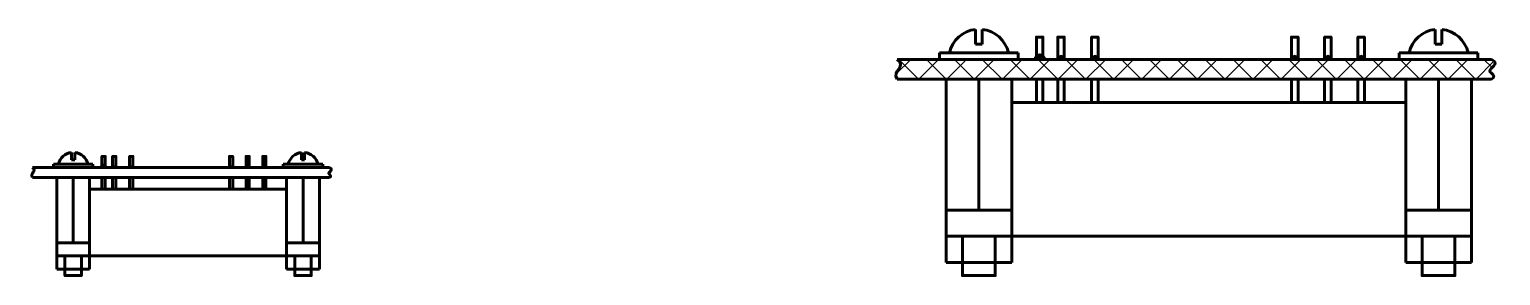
# Model space of a CAD drawing. Header units: millimetres. Extents: x 24 to 248, y 15 to 52.
import ezdxf

# ---------------------------------------------------------------- set-up
doc = ezdxf.new("R2010")
doc.units = ezdxf.units.MM
doc.linetypes.add('K5LT_BASIC', pattern=[0])

# ---------------------------------------------------------------- blocks, each defined once
blk = doc.blocks.new('U0')
at = {"color": 150, "linetype": 'K5LT_BASIC', "lineweight": 60, "true_color": 0x0080ff}
for p, q in [((27.85, 19.58), (32.85, 19.58)), ((27.85, 17.58), (27.85, 19.58)), ((32.85, 19.58), (32.85, 17.58)), ((32.85, 17.58), (27.85, 17.58))]:
    blk.add_line(p, q, dxfattribs=at)
blk = doc.blocks.new('U1')
at = {"color": 150, "linetype": 'K5LT_BASIC', "lineweight": 60, "true_color": 0x0080ff}
for p, q in [((62.85, 19.58), (67.85, 19.58)), ((62.85, 17.58), (62.85, 19.58)), ((67.85, 19.58), (67.85, 17.58)), ((67.85, 17.58), (62.85, 17.58))]:
    blk.add_line(p, q, dxfattribs=at)
blk = doc.blocks.new('U2')
at = {"color": 150, "linetype": 'K5LT_BASIC', "lineweight": 60, "true_color": 0x0080ff}
for p, q in [((32.85, 29.58), (27.85, 29.58)), ((27.85, 29.58), (27.85, 19.58)), ((32.85, 19.58), (32.85, 29.58)), ((27.85, 19.58), (32.85, 19.58))]:
    blk.add_line(p, q, dxfattribs=at)
blk = doc.blocks.new('U3')
at = {"color": 150, "linetype": 'K5LT_BASIC', "lineweight": 60, "true_color": 0x0080ff}
for p, q in [((67.85, 29.58), (62.85, 29.58)), ((62.85, 29.58), (62.85, 19.58)), ((67.85, 19.58), (67.85, 29.58)), ((62.85, 19.58), (67.85, 19.58))]:
    blk.add_line(p, q, dxfattribs=at)
blk = doc.blocks.new('U4')
at = {"color": 150, "linetype": 'K5LT_BASIC', "lineweight": 60, "true_color": 0x0080ff}
for p, q in [((32.85, 17.58), (27.85, 17.58)), ((27.85, 17.58), (27.85, 15.58)), ((32.85, 15.58), (32.85, 17.58)), ((27.85, 15.58), (32.85, 15.58))]:
    blk.add_line(p, q, dxfattribs=at)
blk = doc.blocks.new('U5')
at = {"color": 150, "linetype": 'K5LT_BASIC', "lineweight": 60, "true_color": 0x0080ff}
for p, q in [((67.85, 17.58), (62.85, 17.58)), ((62.85, 17.58), (62.85, 15.58)), ((67.85, 15.58), (67.85, 17.58)), ((62.85, 15.58), (67.85, 15.58))]:
    blk.add_line(p, q, dxfattribs=at)
blk = doc.blocks.new('U6')
at = {"color": 150, "linetype": 'K5LT_BASIC', "lineweight": 60, "true_color": 0x0080ff}
for p, q in [((33.35, 31.58), (27.35, 31.58)), ((27.35, 31.58), (27.35, 31.08)), ((33.35, 31.08), (33.35, 31.58)), ((27.35, 31.08), (33.35, 31.08))]:
    blk.add_line(p, q, dxfattribs=at)
blk = doc.blocks.new('U7')
at = {"color": 150, "linetype": 'K5LT_BASIC', "lineweight": 60, "true_color": 0x0080ff}
for p, q in [((68.35, 31.58), (62.35, 31.58)), ((62.35, 31.58), (62.35, 31.08)), ((68.35, 31.08), (68.35, 31.58)), ((62.35, 31.08), (68.35, 31.08))]:
    blk.add_line(p, q, dxfattribs=at)
blk = doc.blocks.new('U8')
at = {"color": 150, "linetype": 'K5LT_BASIC', "lineweight": 60, "true_color": 0x0080ff}
for p, q in [((163.28, 24.58), (173.28, 24.58)), ((163.28, 20.58), (163.28, 24.58)), ((173.28, 24.58), (173.28, 20.58)), ((173.28, 20.58), (163.28, 20.58))]:
    blk.add_line(p, q, dxfattribs=at)
blk = doc.blocks.new('U9')
at = {"color": 150, "linetype": 'K5LT_BASIC', "lineweight": 60, "true_color": 0x0080ff}
for p, q in [((233.28, 24.58), (243.28, 24.58)), ((233.28, 20.58), (233.28, 24.58)), ((243.28, 24.58), (243.28, 20.58)), ((243.28, 20.58), (233.28, 20.58))]:
    blk.add_line(p, q, dxfattribs=at)
blk = doc.blocks.new('U10')
at = {"color": 150, "linetype": 'K5LT_BASIC', "lineweight": 60, "true_color": 0x0080ff}
for p, q in [((173.28, 44.58), (163.28, 44.58)), ((163.28, 44.58), (163.28, 24.58)), ((173.28, 24.58), (173.28, 44.58)), ((163.28, 24.58), (173.28, 24.58))]:
    blk.add_line(p, q, dxfattribs=at)
blk = doc.blocks.new('U11')
at = {"color": 150, "linetype": 'K5LT_BASIC', "lineweight": 60, "true_color": 0x0080ff}
for p, q in [((243.28, 44.58), (233.28, 44.58)), ((233.28, 44.58), (233.28, 24.58)), ((243.28, 24.58), (243.28, 44.58)), ((233.28, 24.58), (243.28, 24.58))]:
    blk.add_line(p, q, dxfattribs=at)
blk = doc.blocks.new('U12')
at = {"color": 150, "linetype": 'K5LT_BASIC', "lineweight": 60, "true_color": 0x0080ff}
for p, q in [((173.28, 20.58), (163.28, 20.58)), ((163.28, 20.58), (163.28, 16.58)), ((173.28, 16.58), (173.28, 20.58)), ((163.28, 16.58), (173.28, 16.58))]:
    blk.add_line(p, q, dxfattribs=at)
blk = doc.blocks.new('U13')
at = {"color": 150, "linetype": 'K5LT_BASIC', "lineweight": 60, "true_color": 0x0080ff}
for p, q in [((243.28, 20.58), (233.28, 20.58)), ((233.28, 20.58), (233.28, 16.58)), ((243.28, 16.58), (243.28, 20.58)), ((233.28, 16.58), (243.28, 16.58))]:
    blk.add_line(p, q, dxfattribs=at)
blk = doc.blocks.new('U14')
at = {"color": 150, "linetype": 'K5LT_BASIC', "lineweight": 60, "true_color": 0x0080ff}
for p, q in [((174.28, 48.58), (162.28, 48.58)), ((162.28, 48.58), (162.28, 47.58)), ((162.28, 47.58), (174.28, 47.58)), ((174.28, 47.58), (174.28, 48.58))]:
    blk.add_line(p, q, dxfattribs=at)
blk = doc.blocks.new('U15')
at = {"color": 150, "linetype": 'K5LT_BASIC', "lineweight": 60, "true_color": 0x0080ff}
for p, q in [((244.28, 48.58), (232.28, 48.58)), ((232.28, 48.58), (232.28, 47.58)), ((232.28, 47.58), (244.28, 47.58)), ((244.28, 47.58), (244.28, 48.58))]:
    blk.add_line(p, q, dxfattribs=at)

msp = doc.modelspace()

# ---------------------------------------------------------------- hatches: boundary and pattern name
h = msp.add_hatch()
h.set_pattern_fill('', angle=45, style=0, pattern_type=0)
h.set_pattern_definition([(45, (0, 0), (-2.12132, 2.12132), []), (135, (0, 0), (-2.12132, -2.12132), [])])
h.paths.add_polyline_path([(186.44, 44.58), (233.28, 44.58), (243.28, 44.58), (246.36, 44.58), (246.68, 45.03), (246.56, 45.23), (246.47, 45.33), (246.42, 45.38), (246.35, 45.44), (246.28, 45.51), (246.21, 45.58), (246.14, 45.68), (246.09, 45.81), (246.09, 45.83), (246.1, 45.89), (246.15, 46), (246.31, 46.21), (246.42, 46.31), (246.47, 46.37), (246.62, 46.52), (246.7, 46.61), (246.8, 46.74), (246.88, 46.95), (246.79, 47.27), (246.36, 47.58), (244.28, 47.58), (232.28, 47.58), (174.28, 47.58), (162.28, 47.58), (155.85, 47.58), (156.36, 46.81), (156.22, 46.39), (156.1, 46.19), (156.03, 46.08), (155.86, 45.81), (155.77, 45.66), (155.68, 45.43), (155.65, 45.07), (155.85, 44.58), (163.28, 44.58), (173.28, 44.58)])
for points in [[(176.82, 47.58), (177.03, 48.08), (177.04, 48.09), (177.54, 48.29), (178.04, 48.09), (178.25, 47.59), (178.25, 47.58), (178.04, 47.58), (177.54, 47.58), (177.04, 47.58)], [(180.09, 47.58), (180.3, 48.08), (180.31, 48.09), (180.81, 48.29), (181.31, 48.09), (181.53, 47.59), (181.53, 47.58), (181.31, 47.58), (180.81, 47.58), (180.31, 47.58)], [(185.28, 47.58), (185.49, 48.08), (185.49, 48.09), (185.99, 48.29), (186.49, 48.09), (186.71, 47.59), (186.71, 47.58), (186.49, 47.58), (185.99, 47.58), (185.49, 47.58)], [(215.65, 47.58), (215.86, 48.08), (215.87, 48.09), (216.37, 48.29), (216.87, 48.09), (217.08, 47.59), (217.08, 47.58), (216.87, 47.58), (216.37, 47.58), (215.87, 47.58)], [(220.74, 47.58), (220.95, 48.08), (220.95, 48.09), (221.45, 48.29), (221.95, 48.09), (222.17, 47.59), (222.17, 47.58), (221.95, 47.58), (221.45, 47.58), (220.95, 47.58)], [(225.8, 47.58), (226.01, 48.08), (226.02, 48.09), (226.52, 48.29), (227.02, 48.09), (227.23, 47.59), (227.23, 47.58), (227.02, 47.58), (226.52, 47.58), (226.02, 47.58)], [(34.63, 31.08), (34.73, 31.33), (34.73, 31.33), (34.98, 31.44), (35.23, 31.33), (35.34, 31.08), (35.34, 31.08), (35.23, 31.08), (34.98, 31.08), (34.73, 31.08)], [(36.26, 31.08), (36.37, 31.33), (36.37, 31.33), (36.62, 31.44), (36.87, 31.33), (36.98, 31.08), (36.98, 31.08), (36.87, 31.08), (36.62, 31.08), (36.37, 31.08)], [(38.85, 31.08), (38.96, 31.33), (38.96, 31.33), (39.21, 31.44), (39.46, 31.33), (39.57, 31.08), (39.57, 31.08), (39.46, 31.08), (39.21, 31.08), (38.96, 31.08)], [(54.04, 31.08), (54.15, 31.33), (54.15, 31.33), (54.4, 31.44), (54.65, 31.33), (54.76, 31.08), (54.76, 31.08), (54.65, 31.08), (54.4, 31.08), (54.15, 31.08)], [(56.58, 31.08), (56.69, 31.33), (56.69, 31.33), (56.94, 31.44), (57.19, 31.33), (57.3, 31.08), (57.3, 31.08), (57.19, 31.08), (56.94, 31.08), (56.69, 31.08)], [(59.12, 31.08), (59.22, 31.33), (59.23, 31.33), (59.48, 31.44), (59.73, 31.33), (59.83, 31.08), (59.83, 31.08), (59.73, 31.08), (59.48, 31.08), (59.23, 31.08)]]:
    msp.add_hatch(color=7).paths.add_polyline_path(points)

# ---------------------------------------------------------------- linework, layer by layer
at = {"color": 150, "linetype": 'K5LT_BASIC', "lineweight": 60, "true_color": 0x0080ff}
for p, q in [((167.78, 49.89), (168.78, 49.89)), ((237.78, 49.89), (238.78, 49.89)), ((155.85, 47.58), (246.36, 47.58)), ((155.85, 44.58), (246.36, 44.58)), ((168.28, 44.58), (168.28, 24.58)), ((238.28, 44.58), (238.28, 24.58)), ((173.28, 24.58), (173.28, 40.98)), ((233.28, 24.58), (233.28, 40.98)), ((30.1, 32.23), (30.6, 32.23)), ((65.1, 32.23), (65.6, 32.23)), ((24.14, 31.08), (69.4, 31.08)), ((24.14, 29.58), (69.4, 29.58)), ((30.35, 29.58), (30.35, 19.58)), ((65.35, 29.58), (65.35, 19.58)), ((32.85, 19.58), (32.85, 27.78)), ((62.85, 19.58), (62.85, 27.78))]:
    msp.add_line(p, q, dxfattribs=at)
for points in [[(167.78, 52.16), (167.78, 49.89)], [(168.78, 49.89), (168.78, 52.16)], [(237.78, 52.16), (237.78, 49.89)], [(238.78, 49.89), (238.78, 52.16)], [(178.04, 48.09), (178.04, 50.98), (177.04, 50.98), (177.04, 48.09)], [(181.28, 47.58), (181.28, 50.98), (180.28, 50.98), (180.28, 47.58)], [(186.44, 47.58), (186.44, 50.98), (185.44, 50.98), (185.44, 47.58)], [(216.88, 47.58), (216.88, 50.98), (215.88, 50.98), (215.88, 47.58)], [(221.92, 47.58), (221.92, 50.98), (220.92, 50.98), (220.92, 47.58)], [(227, 47.58), (227, 50.98), (226, 50.98), (226, 47.58)], [(163.78, 48.58), (172.78, 48.58)], [(233.78, 48.58), (242.78, 48.58)], [(177.04, 44.58), (177.04, 40.98), (178.04, 40.98), (178.04, 44.58)], [(180.28, 44.58), (180.28, 40.98), (181.28, 40.98), (181.28, 44.58)], [(185.44, 44.58), (185.44, 40.98), (186.44, 40.98), (186.44, 44.58)], [(215.88, 44.58), (215.88, 40.98), (216.88, 40.98), (216.88, 44.58)], [(220.92, 44.58), (220.92, 40.98), (221.92, 40.98), (221.92, 44.58)], [(226, 44.58), (226, 40.98), (227, 40.98), (227, 44.58)], [(233.28, 40.98), (173.28, 40.98)], [(28.1, 31.58), (32.6, 31.58)], [(30.1, 33.37), (30.1, 32.23)], [(30.6, 32.23), (30.6, 33.37)], [(35.23, 31.33), (35.23, 32.78), (34.73, 32.78), (34.73, 31.33)], [(36.85, 31.08), (36.85, 32.78), (36.35, 32.78), (36.35, 31.08)], [(39.44, 31.08), (39.44, 32.78), (38.94, 32.78), (38.94, 31.08)], [(54.65, 31.08), (54.65, 32.78), (54.15, 32.78), (54.15, 31.08)], [(57.17, 31.08), (57.17, 32.78), (56.67, 32.78), (56.67, 31.08)], [(59.71, 31.08), (59.71, 32.78), (59.21, 32.78), (59.21, 31.08)], [(63.1, 31.58), (67.6, 31.58)], [(65.1, 33.37), (65.1, 32.23)], [(65.6, 32.23), (65.6, 33.37)], [(34.73, 29.58), (34.73, 27.78), (35.23, 27.78), (35.23, 29.58)], [(36.35, 29.58), (36.35, 27.78), (36.85, 27.78), (36.85, 29.58)], [(38.94, 29.58), (38.94, 27.78), (39.44, 27.78), (39.44, 29.58)], [(54.15, 29.58), (54.15, 27.78), (54.65, 27.78), (54.65, 29.58)], [(56.67, 29.58), (56.67, 27.78), (57.17, 27.78), (57.17, 29.58)], [(59.21, 29.58), (59.21, 27.78), (59.71, 27.78), (59.71, 29.58)], [(62.85, 27.78), (32.85, 27.78)], [(163.28, 24.58), (163.28, 20.58), (243.28, 20.58), (243.28, 24.58)], [(170.78, 24.58), (165.78, 24.58)], [(240.78, 24.58), (235.78, 24.58)], [(165.78, 20.58), (165.78, 14.58), (170.78, 14.58), (170.78, 20.58)], [(235.78, 20.58), (235.78, 14.58), (240.78, 14.58), (240.78, 20.58)], [(27.85, 19.58), (27.85, 17.58), (67.85, 17.58), (67.85, 19.58)], [(31.6, 19.58), (29.1, 19.58)], [(66.6, 19.58), (64.1, 19.58)], [(29.1, 17.58), (29.1, 14.58), (31.6, 14.58), (31.6, 17.58)], [(64.1, 17.58), (64.1, 14.58), (66.6, 14.58), (66.6, 17.58)]]:
    msp.add_lwpolyline(points, dxfattribs=at)
for centre, radius, start, end in [((168.28, 47.58), 4.61, 96.2269, 167.4712), ((168.28, 47.58), 4.61, 12.5288, 83.7731), ((238.28, 47.58), 4.61, 96.2269, 167.4712), ((238.28, 47.58), 4.61, 12.5288, 83.7731), ((177.54, 47.58), 0.716, 0, 180), ((30.35, 31.08), 2.3, 96.2269, 167.4712), ((30.35, 31.08), 2.3, 12.5288, 83.7731), ((34.98, 31.08), 0.358, 0, 180), ((65.35, 31.08), 2.3, 96.2269, 167.4712), ((65.35, 31.08), 2.3, 12.5288, 83.7731)]:
    msp.add_arc(centre, radius, start, end, dxfattribs=at)
for points in [[(155.85, 47.58), (157.35, 46.52), (154.94, 45.81), (155.85, 44.58)], [(24.14, 31.08), (24.89, 30.55), (23.68, 30.19), (24.14, 29.58)]]:
    msp.add_open_spline(points, degree=3, dxfattribs=at)
for points in [[(246.36, 47.58), (247.72, 46.89), (244.73, 45.86), (247.22, 45.06), (246.36, 44.58)], [(69.4, 31.08), (70.08, 30.73), (68.58, 30.22), (69.83, 29.82), (69.4, 29.58)]]:
    msp.add_open_spline(points, degree=3, knots=[0, 0, 0, 0, 2.283657, 4, 4, 4, 4], dxfattribs=at)

# ---------------------------------------------------------------- block references
for name in ['U14', 'U15', 'U10', 'U11', 'U6', 'U7', 'U2', 'U3', 'U8', 'U9', 'U12', 'U13', 'U0', 'U1', 'U4', 'U5']:
    msp.add_blockref(name, (0, 0))

doc.saveas('drawing.dxf')
